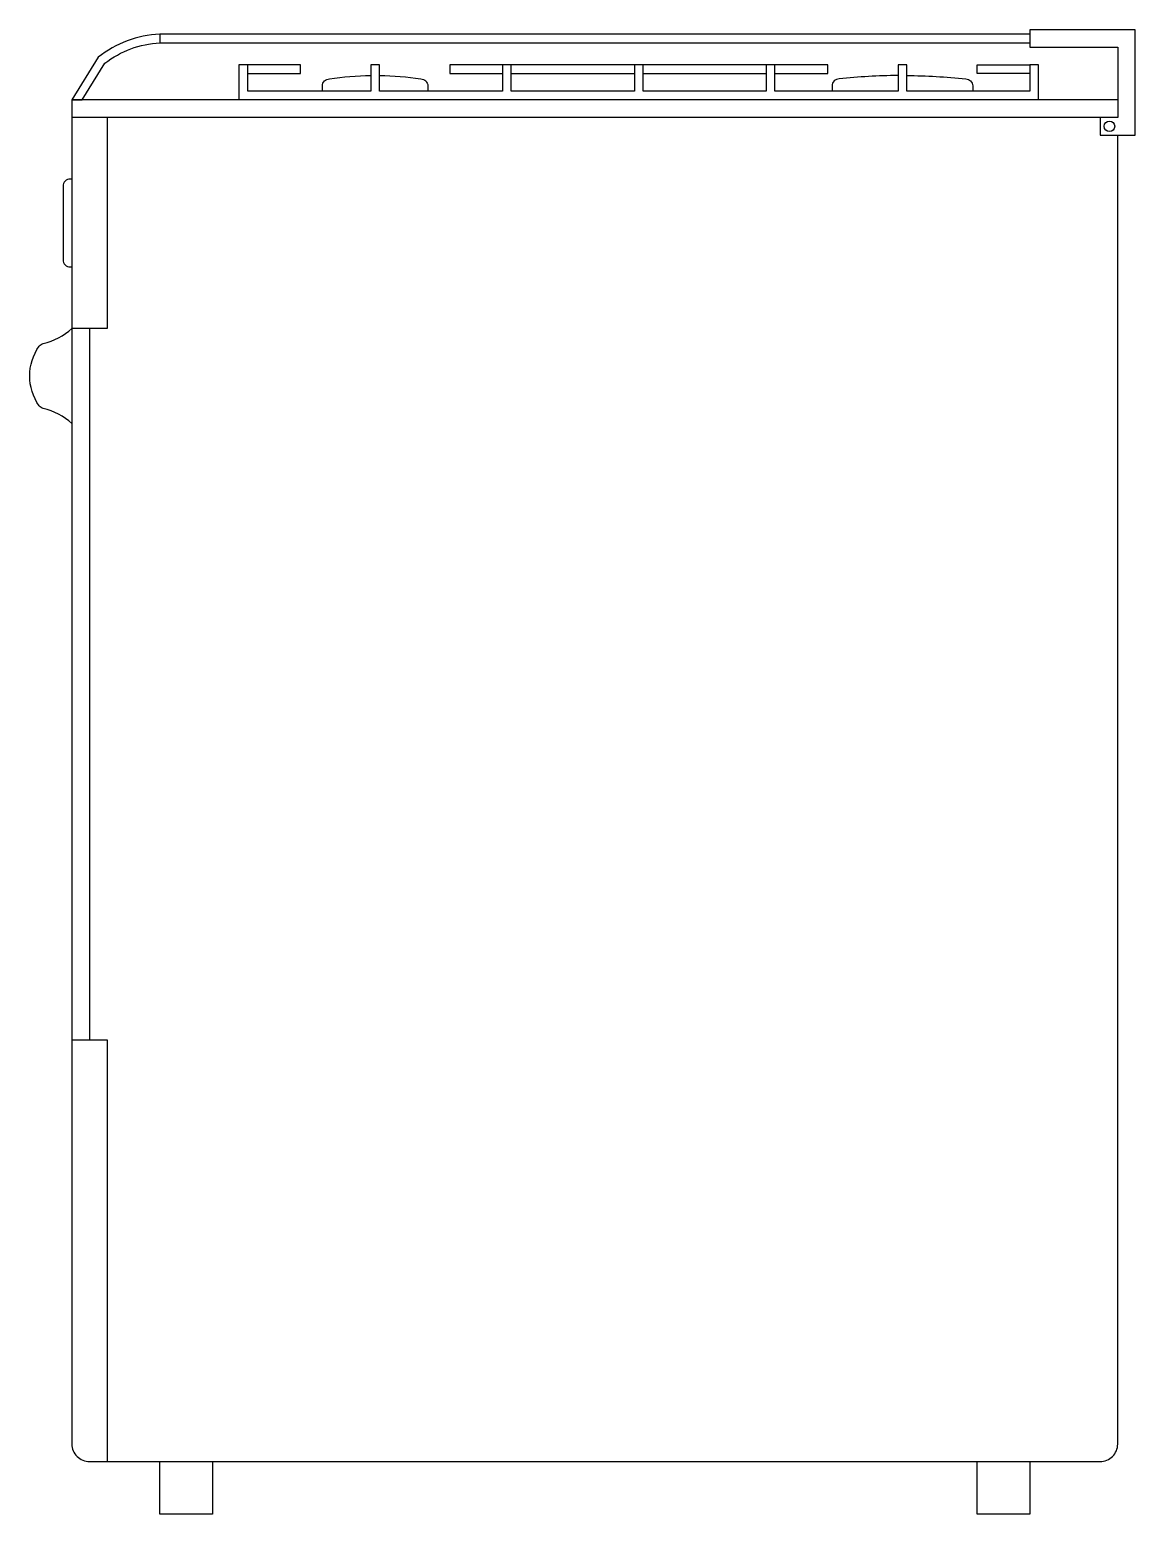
# Model space of a CAD drawing. Header units: millimetres. Extents: x -3019.596 to -3018.967, y 2890.034 to 2890.879.
import ezdxf

# ---------------------------------------------------------------- set-up
doc = ezdxf.new("R2010")
doc.units = ezdxf.units.MM
doc.header["$LTSCALE"] = 10
doc.layers.add('cozinha_fogões', color=2, linetype='Continuous')

msp = doc.modelspace()

# ---------------------------------------------------------------- linework, layer by layer
at = {"layer": 'cozinha_fogões', "color": 1}
for p, q in [((-3019.52239, 2890.876), (-3019.52239, 2890.871)), ((-3019.32239, 2890.8535), (-3019.25239, 2890.8535)), ((-3019.24739, 2890.8535), (-3019.17739, 2890.8535))]:
    msp.add_line(p, q, dxfattribs=at)
at = {"layer": 'cozinha_fogões'}
for p, q in [((-3018.98739, 2890.8285), (-3019.57239, 2890.8285)), ((-3019.56239, 2890.7085), (-3019.56239, 2890.3035))]:
    msp.add_line(p, q, dxfattribs=at)
at = {"layer": 'cozinha_fogões', "color": 1}
for points in [[(-3019.02739, 2890.876), (-3019.52239, 2890.876, 0.159328), (-3019.55739, 2890.86277), (-3019.57239, 2890.8385), (-3019.56652, 2890.8385), (-3019.5536, 2890.85939, -0.154208), (-3019.52239, 2890.871), (-3019.02739, 2890.871)], [(-3019.42989, 2890.8435), (-3019.42989, 2890.8465, -0.414214), (-3019.42589, 2890.8505, -0.033564), (-3019.40239, 2890.85242, -0.033564)], [(-3019.39739, 2890.85242, -0.033564), (-3019.37389, 2890.8505, -0.414214), (-3019.36989, 2890.8465), (-3019.36989, 2890.8435)], [(-3019.10239, 2890.85242, 0.023585), (-3019.13589, 2890.8505, 0.414214), (-3019.13989, 2890.8465), (-3019.13989, 2890.8435)], [(-3019.09739, 2890.85242, -0.023585), (-3019.06389, 2890.8505, -0.414214), (-3019.05989, 2890.8465), (-3019.05989, 2890.8435)], [(-3019.57239, 2890.7935), (-3019.57339, 2890.7935, 0.414214), (-3019.57739, 2890.7895), (-3019.57739, 2890.7475, 0.414214), (-3019.57339, 2890.7435), (-3019.57239, 2890.7435)], [(-3019.57239, 2890.6543, 0.125183), (-3019.58866, 2890.66285, -0.181544), (-3019.59099, 2890.66443, -0.31877), (-3019.59099, 2890.69837, -0.181544), (-3019.58866, 2890.69994, 0.125183), (-3019.57239, 2890.7085)]]:
    msp.add_lwpolyline(points, format="xyb", dxfattribs=at)
at = {"layer": 'cozinha_fogões'}
msp.add_lwpolyline([(-3018.97739, 2890.8685), (-3018.97739, 2890.8285), (-3018.98739, 2890.8285), (-3018.98739, 2890.8185), (-3018.96739, 2890.8185), (-3018.96739, 2890.8785), (-3019.02739, 2890.8785), (-3019.02739, 2890.8685)], close=True, dxfattribs=at)
at = {"layer": 'cozinha_fogões', "color": 1}
for points in [[(-3019.02239, 2890.8385), (-3019.02239, 2890.8585), (-3019.02739, 2890.8585), (-3019.02739, 2890.8435), (-3019.09739, 2890.8435), (-3019.09739, 2890.8585), (-3019.10239, 2890.8585), (-3019.10239, 2890.8435), (-3019.17239, 2890.8435), (-3019.17239, 2890.8585), (-3019.17739, 2890.8585), (-3019.17739, 2890.8435), (-3019.24739, 2890.8435), (-3019.24739, 2890.8585), (-3019.25239, 2890.8585), (-3019.25239, 2890.8435), (-3019.32239, 2890.8435), (-3019.32239, 2890.8585), (-3019.32739, 2890.8585), (-3019.32739, 2890.8435), (-3019.39739, 2890.8435), (-3019.39739, 2890.8585), (-3019.40239, 2890.8585), (-3019.40239, 2890.8435), (-3019.47239, 2890.8435), (-3019.47239, 2890.8585), (-3019.47739, 2890.8585), (-3019.47739, 2890.8385)], [(-3019.47239, 2890.8535), (-3019.44239, 2890.8535), (-3019.44239, 2890.8585), (-3019.47239, 2890.8585)], [(-3019.17239, 2890.8535), (-3019.14239, 2890.8535), (-3019.14239, 2890.8585), (-3019.35739, 2890.8585), (-3019.35739, 2890.8535), (-3019.32739, 2890.8535)], [(-3019.02739, 2890.8535), (-3019.05739, 2890.8535), (-3019.05739, 2890.8585), (-3019.02739, 2890.8585)]]:
    msp.add_lwpolyline(points, dxfattribs=at)
at = {"layer": 'cozinha_fogões'}
msp.add_lwpolyline([(-3018.97739, 2890.8385), (-3019.57239, 2890.8385), (-3019.57239, 2890.0735, 0.414214), (-3019.56239, 2890.0635), (-3018.98739, 2890.0635, 0.414214), (-3018.97739, 2890.0735), (-3018.97739, 2890.8185)], format="xyb", dxfattribs=at)
for points in [[(-3019.55239, 2890.8285), (-3019.55239, 2890.7085), (-3019.57239, 2890.7085)], [(-3019.57239, 2890.3035), (-3019.55239, 2890.3035), (-3019.55239, 2890.0635)], [(-3019.49239, 2890.0635), (-3019.49239, 2890.0335), (-3019.52239, 2890.0335), (-3019.52239, 2890.0635)], [(-3019.02739, 2890.0635), (-3019.02739, 2890.0335), (-3019.05739, 2890.0335), (-3019.05739, 2890.0635)]]:
    msp.add_lwpolyline(points, dxfattribs=at)
msp.add_circle((-3018.98212, 2890.8235), 0.003, dxfattribs=at)

doc.saveas('drawing.dxf')
